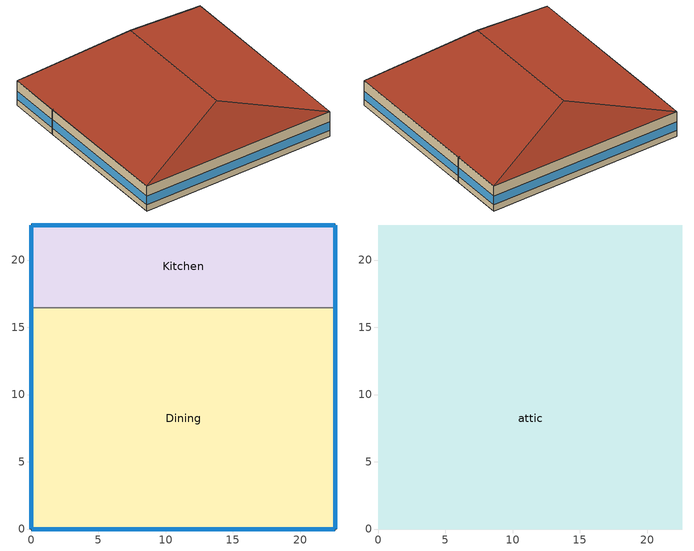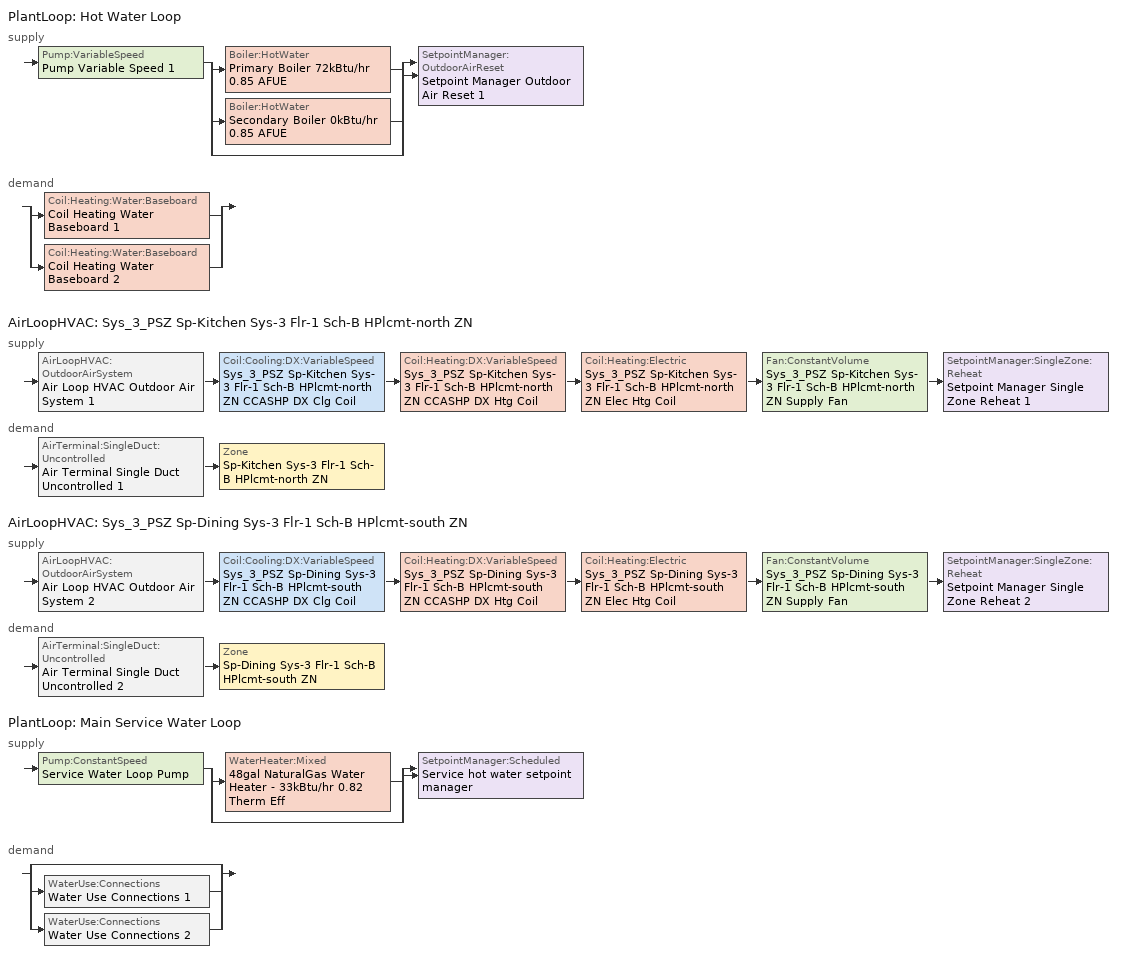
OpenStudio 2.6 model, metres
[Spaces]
Kitchen
 floor ground: 22.61,22.61 22.61,16.44 0,16.44 0,22.61 z0
 wall outside: 22.61,16.44 22.61,22.61 0,22.61 0,16.44 z0:3.05
 wall to Dining: 0,16.44 22.61,16.44 z0:3.05
 window: 22.61,16.47 22.61,22.58 / 0,22.58 0,16.47 z0.76:1.79; 22.58,22.61 0.03,22.61 z0.76:1.78
Dining
 floor ground: 22.61,16.44 22.61,0 0,0 0,16.44 z0
 wall outside: 0,16.44 0,0 22.61,0 22.61,16.44 z0:3.05
 window: 22.61,0.03 22.61,16.42 / 0.03,0 22.58,0 / 0,16.42 0,0.03 z0.76:1.78
attic
 floor to Dining: 22.61,16.44 22.61,0 0,0 0,16.44 z3.05
 floor to Kitchen: 22.61,22.61 22.61,16.44 0,16.44 0,22.61 z3.05
 roof outside: 11.3,18.84,6.82 22.61,22.61,3.05 0,22.61,3.05; 11.3,3.77,6.82 0,0,3.05 22.61,0,3.05; 11.3,18.84,6.82 0,22.61,3.05 0,0,3.05 11.3,3.77,6.82; 11.3,3.77,6.82 22.61,0,3.05 22.61,22.61,3.05 11.3,18.84,6.82
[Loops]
PlantLoop 'Hot Water Loop'
 supply: Pump:VariableSpeed 'Pump Variable Speed 1' > split
  | Boiler:HotWater 'Primary Boiler 72kBtu/hr 0.85 AFUE'
  | Boiler:HotWater 'Secondary Boiler 0kBtu/hr 0.85 AFUE'
  | bypass
  join > SetpointManager:OutdoorAirReset 'Setpoint Manager Outdoor Air Reset 1'
 demand: split
  | Coil:Heating:Water:Baseboard 'Coil Heating Water Baseboard 1'
  | Coil:Heating:Water:Baseboard 'Coil Heating Water Baseboard 2'
AirLoopHVAC 'Sys_3_PSZ Sp-Kitchen Sys-3 Flr-1 Sch-B HPlcmt-north ZN'
 supply: AirLoopHVAC:OutdoorAirSystem 'Air Loop HVAC Outdoor Air System 1' > Coil:Cooling:DX:VariableSpeed 'Sys_3_PSZ Sp-Kitchen Sys-3 Flr-1 Sch-B HPlcmt-north ZN CCASHP DX Clg Coil' > Coil:Heating:DX:VariableSpeed 'Sys_3_PSZ Sp-Kitchen Sys-3 Flr-1 Sch-B HPlcmt-north ZN CCASHP DX Htg Coil' > Coil:Heating:Electric 'Sys_3_PSZ Sp-Kitchen Sys-3 Flr-1 Sch-B HPlcmt-north ZN Elec Htg Coil' > Fan:ConstantVolume 'Sys_3_PSZ Sp-Kitchen Sys-3 Flr-1 Sch-B HPlcmt-north ZN Supply Fan' > SetpointManager:SingleZone:Reheat 'Setpoint Manager Single Zone Reheat 1'
 demand: AirTerminal:SingleDuct:Uncontrolled 'Air Terminal Single Duct Uncontrolled 1' > Zone 'Sp-Kitchen Sys-3 Flr-1 Sch-B HPlcmt-north ZN'
AirLoopHVAC 'Sys_3_PSZ Sp-Dining Sys-3 Flr-1 Sch-B HPlcmt-south ZN'
 supply: AirLoopHVAC:OutdoorAirSystem 'Air Loop HVAC Outdoor Air System 2' > Coil:Cooling:DX:VariableSpeed 'Sys_3_PSZ Sp-Dining Sys-3 Flr-1 Sch-B HPlcmt-south ZN CCASHP DX Clg Coil' > Coil:Heating:DX:VariableSpeed 'Sys_3_PSZ Sp-Dining Sys-3 Flr-1 Sch-B HPlcmt-south ZN CCASHP DX Htg Coil' > Coil:Heating:Electric 'Sys_3_PSZ Sp-Dining Sys-3 Flr-1 Sch-B HPlcmt-south ZN Elec Htg Coil' > Fan:ConstantVolume 'Sys_3_PSZ Sp-Dining Sys-3 Flr-1 Sch-B HPlcmt-south ZN Supply Fan' > SetpointManager:SingleZone:Reheat 'Setpoint Manager Single Zone Reheat 2'
 demand: AirTerminal:SingleDuct:Uncontrolled 'Air Terminal Single Duct Uncontrolled 2' > Zone 'Sp-Dining Sys-3 Flr-1 Sch-B HPlcmt-south ZN'
PlantLoop 'Main Service Water Loop'
 supply: Pump:ConstantSpeed 'Service Water Loop Pump' > split
  | WaterHeater:Mixed '48gal NaturalGas Water Heater - 33kBtu/hr 0.82 Therm Eff'
  | bypass
  join > SetpointManager:Scheduled 'Service hot water setpoint manager'
 demand: split
  | bypass
  | WaterUse:Connections 'Water Use Connections 1'
  | WaterUse:Connections 'Water Use Connections 2'
[Site]
Calgary Intl AP: Latitude {deg}=51.114; Longitude {deg}=-114.02; Time Zone {hr}=-7; Elevation {m}=1084.1; Terrain=City
[Building]
FullServiceRestaurant-CAN_AB_Calgary.Intl.AP.718770_CWEC2016.epw created: 2019-05-17 15:21:46 +0000: North Axis {deg}=0; Default Construction Set=BTAP-Mass at hdd = 5000.0; Standards Number of Stories=1; Standards Number of Above Ground Stories=1; Standards Building Type=NECB2017_FullServiceRestaurant
[Site:WaterMainsTemperature]
Calculation Method=Correlation; Annual Average Outdoor Air Temperature {C}=5; Maximum Difference In Monthly Average Outdoor Air Temperatures {deltaC}=23.3
[Site:GroundTemperature:BuildingSurface]
19.527, 19.502, 19.536, 19.598, 20.002, 21.64, 22.225, 22.375, 21.449, 20.121, 19.802, 19.633
[SizingPeriod:DesignDay] Barometric Pressure {Pa}=88961; Sky Clearness=0; Rain Indicator=0; Snow Indicator=0; Day of Month=21; Daylight Saving Time Indicator=0; Humidity Indicating Type=Wetbulb; Dry-Bulb Temperature Range Modifier Type=DefaultMultipliers
Name | Maximum Dry-Bulb Temperature {C} | Daily Dry-Bulb Temperature Range {deltaC} | Humidity Indicating Conditions at Maximum Dry-Bulb | Wind Speed {m/s} | Wind Direction {deg} | Month | Day Type | Solar Model Indicator | ASHRAE Taub | ASHRAE Taud
Calgary Intl AP Ann Htg 99.6% Condns DB | -28.5 | 0 | -28.5 | 2.9 | 200 | 1 | WinterDesignDay | ASHRAEClearSky
Calgary Intl AP Ann Clg .4% Condns DB=>MWB | 28.5 | 12.1 | 16.1 | 4.5 | 160 | 7 | SummerDesignDay | ASHRAETau | 0.339 | 2.421
[ClimateZones]
Climate Zone Institution Name 2=CEC; Climate Zone Document Name 2=California Climate Zone Descriptions; Climate Zone Document Year 2=1995
[Material:NoMass] Roughness=Smooth; Thermal Absorptance=0.9; Solar Absorptance=0.7
Name | Thermal Resistance {m2-K/W} | Visible Absorptance
Typical Carpet Pad | 0.21648 | 0.8
Typical Insulation 1 | 5.91238 | 0.7
Typical Insulation 2 | 4.49096 | 0.7
Typical Insulation 3 | 7.24636 | 0.7
Typical Carpet Pad 2 | 1.25503 | 0.8
Typical Carpet Pad 3 | 3.45515 | 0.8
Typical Insulation 4 | 0.526298 | 0.7
Typical Insulation 5 | 0.526316 | 0.7
[Material]
Name | Roughness | Thickness {m} | Conductivity {W/m-K} | Density {kg/m3} | Specific Heat {J/kg-K} | Thermal Absorptance | Solar Absorptance | Visible Absorptance
100mm Normalweight concrete floor | MediumSmooth | 0.1016 | 2.31 | 2322 | 832
G01 13mm gypsum board | Smooth | 0.0127 | 0.16 | 800 | 1090 | 0.9 | 0.7 | 0.5
G05 25mm wood | MediumSmooth | 0.0254 | 0.15 | 608 | 1630 | 0.9 | 0.5 | 0.5
4 in. Normalweight Concrete Floor | MediumRough | 0.1016 | 2.31 | 2322 | 832 | 0.9 | 0.7 | 0.7
1IN Stucco | Smooth | 0.0253 | 0.6918 | 1858 | 837 | 0.9 | 0.7 | 0.92
8IN CONCRETE HW RefBldg | Rough | 0.2032 | 1.311 | 2240 | 836.8 | 0.9 | 0.7 | 0.7
1/2IN Gypsum | Smooth | 0.0127 | 0.16 | 784.9 | 830 | 0.9 | 0.4 | 0.4
Metal Roof Surface; F08 Metal surface | Smooth | 0.0008 | 45.28 | 7824 | 500 | 0.9 | 0.7 | 0.7
6 in. Normalweight Concrete Floor | MediumRough | 0.1524 | 2.31 | 2322 | 832 | 0.9 | 0.7 | 0.7
[Construction]
BTAP-Int-Floor: 100mm Normalweight concrete floor, Typical Carpet Pad
BTAP-Int-Wall: G01 13mm gypsum board, G01 13mm gypsum board
BTAP-Int-Ceiling: Typical Carpet Pad, 100mm Normalweight concrete floor
BTAP-Ext-DaylightDiffuser: SimpleGlazing
BTAP-Int-Door: G05 25mm wood
BTAP-Ext-Floor-Mass:U-0.162: Typical Insulation 1, 4 in. Normalweight Concrete Floor, Typical Carpet Pad
BTAP-Ext-Wall-Mass:U-0.21: 1IN Stucco, 8IN CONCRETE HW RefBldg, Typical Insulation 2, 1/2IN Gypsum
BTAP-Ext-Roof-Metal:U-0.138: Metal Roof Surface, Typical Insulation 3
BTAP-Grnd-Floor-Mass:U-0.757: 6 in. Normalweight Concrete Floor, Typical Carpet Pad 2
BTAP-Grnd-Roof-Mass:U-0.284: 6 in. Normalweight Concrete Floor, Typical Carpet Pad 3
BTAP-Ext-Door:U-1.9000000000000001: F08 Metal surface, Typical Insulation 4
BTAP-Ext-OverHeadDoor:U-1.9000000000000001: Typical Insulation 5
BTAP-Ext-DaylightDiffuser:U=0.190 SHGC=0.600: SimpleGlazing:U=0.190 SHGC=0.600
[DefaultConstructionSet]
BTAP-Mass at hdd = 5000.0: Default Exterior Surface Constructions=BTAP-Mass at hdd = 5000.0; Default Interior Surface Constructions=Default Surface Constructions 2; Default Ground Contact Surface Constructions=BTAP-Mass at hdd = 5000.0 1; Default Exterior SubSurface Constructions=BTAP-Mass at hdd = 5000.0; Default Interior SubSurface Constructions=Default Sub Surface Constructions 2; Interior Partition Construction=BTAP-Int-Door
[DefaultSurfaceConstructions]
Name | Floor Construction | Wall Construction | Roof Ceiling Construction
Default Surface Constructions 2 | BTAP-Int-Floor | BTAP-Int-Wall | BTAP-Int-Ceiling
BTAP-Mass at hdd = 5000.0 | BTAP-Ext-Floor-Mass:U-0.162 | BTAP-Ext-Wall-Mass:U-0.21 | BTAP-Ext-Roof-Metal:U-0.138
BTAP-Mass at hdd = 5000.0 1 | BTAP-Grnd-Floor-Mass:U-0.757 | BTAP-Grnd-Roof-Mass:U-0.284 | BTAP-Grnd-Roof-Mass:U-0.284
[DefaultSubSurfaceConstructions]
Name | Fixed Window Construction | Operable Window Construction | Door Construction | Glass Door Construction | Overhead Door Construction | Skylight Construction | Tubular Daylight Dome Construction | Tubular Daylight Diffuser Construction
Default Sub Surface Constructions 2 | BTAP-Ext-DaylightDiffuser | BTAP-Ext-DaylightDiffuser | BTAP-Int-Door
BTAP-Mass at hdd = 5000.0 | BTAP-Ext-DaylightDiffuser:U=0.190 SHGC=0.600 | BTAP-Ext-DaylightDiffuser:U=0.190 SHGC=0.600 | BTAP-Ext-Door:U-1.9000000000000001 | BTAP-Ext-DaylightDiffuser:U=0.190 SHGC=0.600 | BTAP-Ext-OverHeadDoor:U-1.9000000000000001 | BTAP-Ext-DaylightDiffuser:U=0.190 SHGC=0.600 | BTAP-Ext-DaylightDiffuser:U=0.190 SHGC=0.600 | BTAP-Ext-DaylightDiffuser:U=0.190 SHGC=0.600
[WindowMaterial:SimpleGlazingSystem] Solar Heat Gain Coefficient=0.6; Visible Transmittance=0.21
Name | U-Factor {W/m2-K}
SimpleGlazing | 2.2
SimpleGlazing:U=0.190 SHGC=0.600 | 1.9
[Space]
Name | Space Type | Building Story | Thermal Zone | Part of Total Floor Area
Kitchen | Space Function Food preparation area | Building Story 1 | Sp-Kitchen Sys-3 Flr-1 Sch-B HPlcmt-north ZN | Yes
Dining | Space Function Dining area - family dining | Building Story 1 | Sp-Dining Sys-3 Flr-1 Sch-B HPlcmt-south ZN | Yes
attic | Space Function - undefined - | Building Story 2 | Sp-attic Sys-0 Flr-2 Sch-- undefined - HPlcmt-core ZN | No
[BuildingStory]
Name | Nominal Z Coordinate {m}
Building Story 1 | 0
Building Story 2 | 3.0488
[SpaceType] Standards Building Type=Space Function
Name | Default Schedule Set | Design Specification Outdoor Air Object | Standards Space Type
Space Function - undefined - | Space Function - undefined - Schedule Set | Space Function - undefined - Ventilation | - undefined -
Space Function Dining area - family dining | Space Function Dining area - family dining Schedule Set | Space Function Dining area - family dining Ventilation | Dining area - family dining
Space Function Food preparation area | Space Function Food preparation area Schedule Set | Space Function Food preparation area Ventilation | Food preparation area
[DesignSpecification:OutdoorAir] Outdoor Air Flow per Person {m3/s-person}=0; Outdoor Air Flow Air Changes per Hour {1/hr}=0
Name | Outdoor Air Flow per Floor Area {m3/s-m2} | Outdoor Air Method | Outdoor Air Flow Rate {m3/s}
Space Function - undefined - Ventilation | 0
Space Function Dining area - family dining Ventilation | 0.0035814 | Sum | 0
Space Function Food preparation area Ventilation | 0.0013716 | Sum | 0
[DefaultScheduleSet] Infiltration Schedule=Always On
Name | Number of People Schedule | People Activity Level Schedule | Lighting Schedule | Electric Equipment Schedule
Space Function - undefined - Schedule Set
Space Function Dining area - family dining Schedule Set | NECB-B-Occupancy | NECB-Activity | NECB-B-Lighting | NECB-B-Electric-Equipment
Space Function Food preparation area Schedule Set | NECB-B-Occupancy | NECB-Activity | NECB-B-Occupancy-NECB-B-Lighting-0.0-0.0-0.67-Light Ruleset | NECB-B-Electric-Equipment
[ThermostatSetpoint:DualSetpoint]
Name | Heating Setpoint Temperature Schedule | Cooling Setpoint Temperature Schedule
Space Function - undefined - Thermostat 2
Space Function Food preparation area Thermostat 2; Space Function Dining area - family dining Thermostat 2 | NECB-B-Thermostat Setpoint-Heating | NECB-B-Thermostat Setpoint-Cooling
[People:Definition] Number of People Calculation Method=People/Area; Fraction Radiant=0.3
Name | People per Space Floor Area {person/m2}
Space Function Dining area - family dining People Definition | 0.100036
Space Function Food preparation area People Definition | 0.0500182
[People] Work Efficiency Schedule=Work Efficiency Schedule; Clothing Insulation Schedule=Clothing Schedule; Air Velocity Schedule=Air Velocity Schedule; Multiplier=1
Name | People Definition | Space or SpaceType
Space Function Dining area - family dining People | Space Function Dining area - family dining People Definition | Space Function Dining area - family dining
Space Function Food preparation area People | Space Function Food preparation area People Definition | Space Function Food preparation area
[Lights:Definition] Design Level Calculation Method=Watts/Area; Fraction Radiant=0.5; Fraction Visible=0.2
Name | Watts per Space Floor Area {W/m2}
Space Function Dining area - family dining Lights Definition | 7.59993
Space Function Food preparation area Lights Definition | 11.3999
[Lights] Fraction Replaceable=1
Name | Lights Definition | Space or SpaceType
Space Function Dining area - family dining Lights | Space Function Dining area - family dining Lights Definition | Space Function Dining area - family dining
Space Function Food preparation area Lights | Space Function Food preparation area Lights Definition | Space Function Food preparation area
[ElectricEquipment:Definition] Design Level Calculation Method=Watts/Area; Fraction Radiant=0.5
Name | Watts per Space Floor Area {W/m2}
Space Function Dining area - family dining Elec Equip Definition | 1.00036
Space Function Food preparation area Elec Equip Definition | 10.0036
[ElectricEquipment]
Name | Electric Equipment Definition | Space or SpaceType
Space Function Dining area - family dining Elec Equip | Space Function Dining area - family dining Elec Equip Definition | Space Function Dining area - family dining
Space Function Food preparation area Elec Equip | Space Function Food preparation area Elec Equip Definition | Space Function Food preparation area
[SpaceInfiltration:DesignFlowRate] Schedule=Always On Discrete; Design Flow Rate Calculation Method=Flow/ExteriorArea; Flow per Exterior Surface Area {m3/s-m2}=0.00025; Constant Term Coefficient=0; Temperature Term Coefficient=0; Velocity Term Coefficient=0.224; Velocity Squared Term Coefficient=0
Name | Space or SpaceType
attic Infiltration | attic
Dining Infiltration | Dining
Kitchen Infiltration | Kitchen
[ThermalZone] Use Ideal Air Loads=No
Name | Thermostat
Sp-attic Sys-0 Flr-2 Sch-- undefined - HPlcmt-core ZN | Space Function - undefined - Thermostat 2
Sp-Kitchen Sys-3 Flr-1 Sch-B HPlcmt-north ZN | Space Function Food preparation area Thermostat 2
Sp-Dining Sys-3 Flr-1 Sch-B HPlcmt-south ZN | Space Function Dining area - family dining Thermostat 2
[Sizing:Zone] Zone Cooling Design Supply Air Temperature Input Method=SupplyAirTemperature; Zone Cooling Design Supply Air Temperature Difference {deltaC}=11.11; Zone Heating Design Supply Air Temperature Input Method=SupplyAirTemperature; Zone Heating Design Supply Air Temperature Difference {deltaC}=11.11; Zone Cooling Design Supply Air Humidity Ratio {kg-H2O/kg-air}=0.0085; Zone Heating Design Supply Air Humidity Ratio {kg-H2O/kg-air}=0.008; Cooling Design Air Flow Method=DesignDay; Heating Design Air Flow Method=DesignDay; Account for Dedicated Outdoor Air System=No; Dedicated Outdoor Air System Control Strategy=NeutralSupplyAir; Dedicated Outdoor Air Low Setpoint Temperature for Design {C}=autosize; Dedicated Outdoor Air High Setpoint Temperature for Design {C}=autosize
Name | Zone Cooling Design Supply Air Temperature {C} | Zone Heating Design Supply Air Temperature {C} | Zone Heating Sizing Factor | Zone Cooling Sizing Factor
Sp-attic Sys-0 Flr-2 Sch-- undefined - HPlcmt-core ZN | 14 | 40
Sp-Kitchen Sys-3 Flr-1 Sch-B HPlcmt-north ZN; Sp-Dining Sys-3 Flr-1 Sch-B HPlcmt-south ZN | 13 | 43 | 1.3 | 1.1
[Zone equipment]
Sp-Kitchen Sys-3 Flr-1 Sch-B HPlcmt-north ZN: Air Terminal Single Duct Uncontrolled 1, Sp-Kitchen Sys-3 Flr-1 Sch-B HPlcmt-north ZN Elec Baseboard
Sp-Dining Sys-3 Flr-1 Sch-B HPlcmt-south ZN: Air Terminal Single Duct Uncontrolled 2, Sp-Dining Sys-3 Flr-1 Sch-B HPlcmt-south ZN Elec Baseboard
[PlantLoop] Glycol Concentration=0; Plant Loop Volume {m3}=Autocalculate; Load Distribution Scheme=Optimal
Name | Fluid Type | Maximum Loop Temperature {C} | Minimum Loop Temperature {C}
Hot Water Loop | Water
Main Service Water Loop |  | 60 | 10
[Sizing:Plant] Loop Type=Heating; Sizing Option=NonCoincident; Zone Timesteps in Averaging Window=1; Coincident Sizing Factor Mode=None
Name | Design Loop Exit Temperature {C} | Loop Design Temperature Difference {deltaC}
Hot Water Loop | 82 | 16
Main Service Water Loop | 60 | 5
[Pump:VariableSpeed]
Pump Variable Speed 1: Motor Efficiency=0.855; Pump Control Type=Intermittent; Skin Loss Radiative Fraction=0.5; Design Power Sizing Method=PowerPerFlowPerPressure; Design Electric Power per Unit Flow Rate {W/(m3/s)}=348701.1; Design Shaft Power per Unit Flow Rate per Unit Head {W-s/m3-Pa}=1.43472; Design Minimum Flow Rate Fraction=0
[Boiler:HotWater] Fuel Type=NaturalGas; Nominal Thermal Efficiency=0.85; Normalized Boiler Efficiency Curve=BOILER-EFFFPLR-NECB2011; Water Outlet Upper Temperature Limit {C}=99; Boiler Flow Mode=ConstantFlow; Parasitic Electric Load {W}=0; Sizing Factor=1
Name | Nominal Capacity {W}
Primary Boiler 72kBtu/hr 0.85 AFUE | 21233.5
Secondary Boiler 0kBtu/hr 0.85 AFUE | 0.001
[SetpointManager:OutdoorAirReset]
Setpoint Manager Outdoor Air Reset 1: Control Variable=Temperature; Setpoint at Outdoor Low Temperature {C}=82; Outdoor Low Temperature {C}=-16; Setpoint at Outdoor High Temperature {C}=60; Outdoor High Temperature {C}=0
[AirLoopHVAC] Design Supply Air Flow Rate {m3/s}=AutoSize
Name | Availability Schedule
Sys_3_PSZ Sp-Kitchen Sys-3 Flr-1 Sch-B HPlcmt-north ZN | Sys_3_PSZ Sp-Kitchen Sys-3 Flr-1 Sch-B HPlcmt-north ZN Occ Sch
Sys_3_PSZ Sp-Dining Sys-3 Flr-1 Sch-B HPlcmt-south ZN | Sys_3_PSZ Sp-Dining Sys-3 Flr-1 Sch-B HPlcmt-south ZN Occ Sch
[Sizing:System] Type of Load to Size On=Sensible; Design Outdoor Air Flow Rate {m3/s}=Autosize; Minimum System Air Flow Ratio=1; Preheat Design Temperature {C}=7; Preheat Design Humidity Ratio {kg-H2O/kg-Air}=0.008; Precool Design Temperature {C}=13; Precool Design Humidity Ratio {kg-H2O/kg-Air}=0.008; Central Cooling Design Supply Air Temperature {C}=13; Central Heating Design Supply Air Temperature {C}=43; Sizing Option=NonCoincident; 100% Outdoor Air in Cooling=No; 100% Outdoor Air in Heating=No; Central Cooling Design Supply Air Humidity Ratio {kg-H2O/kg-Air}=0.0085; Central Heating Design Supply Air Humidity Ratio {kg-H2O/kg-Air}=0.008; Cooling Design Air Flow Method=DesignDay; Cooling Design Air Flow Rate {m3/s}=0; Heating Design Air Flow Method=DesignDay; Heating Design Air Flow Rate {m3/s}=0; System Outdoor Air Method=ZoneSum; Zone Maximum Outdoor Air Fraction=1; Cooling Supply Air Flow Rate Per Floor Area {m3/s-m2}=0.00996765; Cooling Fraction of Autosized Cooling Supply Air Flow Rate=1; Cooling Supply Air Flow Rate Per Unit Cooling Capacity {m3/s-W}=3.94755e-05; Heating Supply Air Flow Rate Per Floor Area {m3/s-m2}=0.00996765; Heating Fraction of Autosized Heating Supply Air Flow Rate=1; Heating Fraction of Autosized Cooling Supply Air Flow Rate=1; Heating Supply Air Flow Rate Per Unit Heating Capacity {m3/s-W}=3.15882e-05; Cooling Design Capacity Method=CoolingDesignCapacity; Cooling Design Capacity {W}=autosize; Cooling Design Capacity Per Floor Area {W/m2}=234.7; Fraction of Autosized Cooling Design Capacity=1; Heating Design Capacity Method=HeatingDesignCapacity; Heating Design Capacity {W}=autosize; Heating Design Capacity Per Floor Area {W/m2}=157; Fraction of Autosized Heating Design Capacity=1; Central Cooling Capacity Control Method=OnOff
Sys_3_PSZ Sp-Kitchen Sys-3 Flr-1 Sch-B HPlcmt-north ZN; Sys_3_PSZ Sp-Dining Sys-3 Flr-1 Sch-B HPlcmt-south ZN
[Controller:OutdoorAir] Minimum Outdoor Air Flow Rate {m3/s}=autosize; Maximum Outdoor Air Flow Rate {m3/s}=Autosize; Economizer Control Action Type=ModulateFlow; Lockout Type=NoLockout; Minimum Limit Type=FixedMinimum; High Humidity Control=No; Heat Recovery Bypass Control Type=BypassWhenOAFlowGreaterThanMinimum
Name | Economizer Control Type | Economizer Maximum Limit Dry-Bulb Temperature {C} | Economizer Maximum Limit Enthalpy {J/kg} | Economizer Minimum Limit Dry-Bulb Temperature {C} | Minimum Outdoor Air Schedule | Controller Mechanical Ventilation
Controller Outdoor Air 1 | NoEconomizer | 28 | 64000 | -100 | Sys_3_PSZ Sp-Kitchen Sys-3 Flr-1 Sch-B HPlcmt-north ZN Occ Sch | Controller Mechanical Ventilation 1
Controller Outdoor Air 2 | DifferentialEnthalpy |  |  |  | Sys_3_PSZ Sp-Dining Sys-3 Flr-1 Sch-B HPlcmt-south ZN Occ Sch | Controller Mechanical Ventilation 2
[Controller:MechanicalVentilation] Availability Schedule=Always On Discrete; System Outdoor Air Method=ZoneSum
Controller Mechanical Ventilation 1; Controller Mechanical Ventilation 2
[AirLoopHVAC:OutdoorAirSystem]
Name | Controller
Air Loop HVAC Outdoor Air System 1 | Controller Outdoor Air 1
Air Loop HVAC Outdoor Air System 2 | Controller Outdoor Air 2
[SetpointManager:SingleZone:Reheat] Minimum Supply Air Temperature {C}=13; Maximum Supply Air Temperature {C}=43
Name | Control Zone
Setpoint Manager Single Zone Reheat 1 | Sp-Kitchen Sys-3 Flr-1 Sch-B HPlcmt-north ZN
Setpoint Manager Single Zone Reheat 2 | Sp-Dining Sys-3 Flr-1 Sch-B HPlcmt-south ZN
[AirTerminal:SingleDuct:Uncontrolled] Availability Schedule=Always On Discrete; Maximum Air Flow Rate {m3/s}=AutoSize
Air Terminal Single Duct Uncontrolled 1; Air Terminal Single Duct Uncontrolled 2
[Coil:Heating:Water:Baseboard] Heating Design Capacity Method=HeatingDesignCapacity; Heating Design Capacity {W}=autosize; Heating Design Capacity Per Floor Area {W/m2}=0; Fraction of Autosized Heating Design Capacity=0.8
Coil Heating Water Baseboard 1; Coil Heating Water Baseboard 2
[ZoneHVAC:Baseboard:Convective:Water] Availability Schedule=Always On Discrete
Name | Heating Coil
Zone HVAC Baseboard Convective Water 1 | Coil Heating Water Baseboard 1
Zone HVAC Baseboard Convective Water 2 | Coil Heating Water Baseboard 2
[SetpointManager:Scheduled]
Service hot water setpoint manager: Control Variable=Temperature; Schedule=Service Water Loop Temp - 140F
[Pump:ConstantSpeed]
Service Water Loop Pump: Rated Flow Rate {m3/s}=autosize; Rated Pump Head {Pa}=226.454; Rated Power Consumption {W}=autosize; Motor Efficiency=0.7; Fraction of Motor Inefficiencies to Fluid Stream=0; Pump Control Type=Intermittent; Design Power Sizing Method=PowerPerFlowPerPressure; Design Electric Power per Unit Flow Rate {W/(m3/s)}=348701.1; Design Shaft Power per Unit Flow Rate per Unit Head {W-s/m3-Pa}=1.28205
[WaterHeater:Mixed]
48gal NaturalGas Water Heater - 33kBtu/hr 0.82 Therm Eff: Tank Volume {m3}=0.18232; Setpoint Temperature Schedule=Service Water Loop Temp - 140F; Deadband Temperature Difference {deltaC}=2; Maximum Temperature Limit {C}=82.2222; Heater Control Type=Cycle; Heater Maximum Capacity {W}=9526.21; Heater Fuel Type=NaturalGas; Heater Thermal Efficiency=0.82; Part Load Factor Curve=SWH-EFFFPLR-NECB2011; Off Cycle Parasitic Fuel Consumption Rate {W}=20; Off Cycle Parasitic Fuel Type=NaturalGas; Off Cycle Parasitic Heat Fraction to Tank=0.8; On Cycle Parasitic Fuel Type=NaturalGas; On Cycle Parasitic Heat Fraction to Tank=0; Ambient Temperature Indicator=Schedule; Ambient Temperature Schedule=Water Heater Ambient Temp Schedule - 70F; Off Cycle Loss Coefficient to Ambient Temperature {W/K}=2.93454; On Cycle Loss Coefficient to Ambient Temperature {W/K}=2.93454; Use Side Effectiveness=1; Source Side Effectiveness=1; Use Side Design Flow Rate {m3/s}=autosize; Source Side Design Flow Rate {m3/s}=autosize; Indirect Water Heating Recovery Time {hr}=1.5; Source Side Flow Control Mode=IndirectHeatPrimarySetpoint
[WaterUse:Connections]
Name | Water Use Equipment Name 1
Water Use Connections 1 | Dining Service Water Use 0.38gal/min
Water Use Connections 2 | Kitchen Service Water Use 0.07gal/min
[WaterUse:Equipment:Definition]
Name | Peak Flow Rate {m3/s} | Target Temperature Schedule | Sensible Fraction Schedule | Latent Fraction Schedule
Dining Service Water Use Def 0.38gal/min | 2.36933e-05 | Schedule Ruleset 5 | Schedule Ruleset 3 | Schedule Ruleset 4
Kitchen Service Water Use Def 0.07gal/min | 4.44248e-06 | Schedule Ruleset 8 | Schedule Ruleset 6 | Schedule Ruleset 7
[WaterUse:Equipment] Flow Rate Fraction Schedule=NECB-B-Service Water Heating
Name | Water Use Equipment Definition | Space
Dining Service Water Use 0.38gal/min | Dining Service Water Use Def 0.38gal/min | Dining
Kitchen Service Water Use 0.07gal/min | Kitchen Service Water Use Def 0.07gal/min | Kitchen
[HeatExchanger:AirToAir:SensibleAndLatent] Availability Schedule=Always On Discrete; Nominal Supply Air Flow Rate {m3/s}=autosize; Sensible Effectiveness at 100% Heating Air Flow=0.5; Latent Effectiveness at 100% Heating Air Flow=0.5; Sensible Effectiveness at 75% Heating Air Flow=0.5; Latent Effectiveness at 75% Heating Air Flow=0.5; Sensible Effectiveness at 100% Cooling Air Flow=0.5; Latent Effectiveness at 100% Cooling Air Flow=0.5; Sensible Effectiveness at 75% Cooling Air Flow=0.5; Latent Effectiveness at 75% Cooling Air Flow=0.5; Supply Air Outlet Temperature Control=Yes; Heat Exchanger Type=Rotary; Frost Control Type=ExhaustOnly; Threshold Temperature {C}=-23.3; Initial Defrost Time Fraction=0.167; Rate of Defrost Time Fraction Increase {1/K}=1.44; Economizer Lockout=Yes
Name | Nominal Electric Power {W}
Sys_3_PSZ Sp-Dining Sys-3 Flr-1 Sch-B HPlcmt-south ZN ERV | 1005.26
Sys_3_PSZ Sp-Kitchen Sys-3 Flr-1 Sch-B HPlcmt-north ZN ERV | 187.192
[AvailabilityManager:NightCycle] Control Type=CycleOnAny; Thermostat Tolerance {deltaC}=1; Cycling Run Time {s}=3600
Availability Manager Night Cycle 1; Availability Manager Night Cycle 2
[Fan:ConstantVolume] Availability Schedule=Always On Discrete; Fan Efficiency=0.39975; Pressure Rise {Pa}=640; Maximum Flow Rate {m3/s}=AutoSize; Motor Efficiency=0.615
Sys_3_PSZ Sp-Dining Sys-3 Flr-1 Sch-B HPlcmt-south ZN Supply Fan; Sys_3_PSZ Sp-Kitchen Sys-3 Flr-1 Sch-B HPlcmt-north ZN Supply Fan
[Coil:Cooling:DX:VariableSpeed] Nominal Speed Level=1; Rated Air Flow Rate At Selected Nominal Speed Level {m3/s}=autosize; Nominal Time for Condensate to Begin Leaving the Coil {s}=0; Initial Moisture Evaporation Rate Divided by Steady-State AC Latent Capacity=0; Condenser Type=AirCooled; Evaporative Condenser Pump Rated Power Consumption {W}=0; Crankcase Heater Capacity {W}=1e-06; Maximum Outdoor Dry-Bulb Temperature for Crankcase Heater Operation {C}=10; Basin Heater Capacity {W/K}=1e-06; Basin Heater Setpoint Temperature {C}=2
Name | Gross Rated Total Cooling Capacity At Selected Nominal Speed Level {W} | Energy Part Load Fraction Curve
Sys_3_PSZ Sp-Dining Sys-3 Flr-1 Sch-B HPlcmt-south ZN CCASHP DX Clg Coil | 50571.5 | Mitsubishi Hyper Heating VRF CPLFFPLR curve
Sys_3_PSZ Sp-Kitchen Sys-3 Flr-1 Sch-B HPlcmt-north ZN CCASHP DX Clg Coil | 10854.5 | Mitsubishi Hyper Heating VRF CPLFFPLR curve 1
[Coil:Cooling:DX:VariableSpeed:SpeedData] Reference Unit Gross Rated Total Cooling Capacity {W}=8914.19; Reference Unit Gross Rated Sensible Heat Ratio=0.79; Reference Unit Rated Air Flow Rate {m3/s}=0.944
Name | Reference Unit Gross Rated Cooling COP | Total Cooling Capacity Function of Temperature Curve | Total Cooling Capacity Function of Air Flow Fraction Curve | Energy Input Ratio Function of Temperature Curve | Energy Input Ratio Function of Air Flow Fraction Curve
Coil Cooling DX Variable Speed Speed Data 1 | 3.13 | Mitsubishi Hyper Heating VRF CCAPFT curve | Mitsubishi Hyper Heating VRF CCAPFFF curve | Mitsubishi Hyper Heating VRF CEIRFT curve | Mitsubishi Hyper Heating VRF CEIRFFF curve
Coil Cooling DX Variable Speed Speed Data 2 | 3.93 | Mitsubishi Hyper Heating VRF CCAPFT curve 1 | Mitsubishi Hyper Heating VRF CCAPFFF curve 1 | Mitsubishi Hyper Heating VRF CEIRFT curve 1 | Mitsubishi Hyper Heating VRF CEIRFFF curve 1
[Coil:Heating:Electric] Availability Schedule=Always On Discrete
Sys_3_PSZ Sp-Dining Sys-3 Flr-1 Sch-B HPlcmt-south ZN Elec Htg Coil; Sys_3_PSZ Sp-Kitchen Sys-3 Flr-1 Sch-B HPlcmt-north ZN Elec Htg Coil
[Coil:Heating:DX:VariableSpeed] Nominal Speed Level=1; Rated Air Flow Rate At Selected Nominal Speed Level {m3/s}=autosize; Minimum Outdoor Dry-Bulb Temperature for Compressor Operation {C}=-20; Maximum Outdoor Dry-Bulb Temperature for Defrost Operation {C}=5; Crankcase Heater Capacity {W}=1e-06; Maximum Outdoor Dry-Bulb Temperature for Crankcase Heater Operation {C}=10; Defrost Strategy=resistive; Defrost Control=timed; Defrost Time Period Fraction=0; Resistive Defrost Heater Capacity {W}=1e-06
Name | Rated Heating Capacity At Selected Nominal Speed Level {W} | Energy Part Load Fraction Curve
Sys_3_PSZ Sp-Dining Sys-3 Flr-1 Sch-B HPlcmt-south ZN CCASHP DX Htg Coil | 50571.5 | Mitsubishi Hyper Heating VRF HPLFFPLR curve
Sys_3_PSZ Sp-Kitchen Sys-3 Flr-1 Sch-B HPlcmt-north ZN CCASHP DX Htg Coil | 10854.5 | Mitsubishi Hyper Heating VRF HPLFFPLR curve 1
[Coil:Heating:DX:VariableSpeed:SpeedData] Reference Unit Gross Rated Heating Capacity {W}=9124.85; Reference Unit Rated Air Flow Rate {m3/s}=0.653
Name | Reference Unit Gross Rated Heating COP | Heating Capacity Function of Temperature Curve | Total  Heating Capacity Function of Air Flow Fraction Curve | Energy Input Ratio Function of Temperature Curve | Energy Input Ratio Function of Air Flow Fraction Curve
Coil Heating DX Variable Speed Speed Data 1 | 3.37 | Mitsubishi Hyper Heating VRF HCAPFT curve | Mitsubishi Hyper Heating VRF HCAPFFF curve | Mitsubishi Hyper Heating VRF HEIRFT curve | Mitsubishi Hyper Heating VRF HEIRFFF curve
Coil Heating DX Variable Speed Speed Data 2 | 3.95 | Mitsubishi Hyper Heating VRF HCAPFT curve 1 | Mitsubishi Hyper Heating VRF HCAPFFF curve 1 | Mitsubishi Hyper Heating VRF HEIRFT curve 1 | Mitsubishi Hyper Heating VRF HEIRFFF curve 1
[SetpointManager:OutdoorAirPretreat] Minimum Setpoint Temperature {C}=-99; Maximum Setpoint Temperature {C}=99; Minimum Setpoint Humidity Ratio {kgWater/kgDryAir}=1e-05; Maximum Setpoint Humidity Ratio {kgWater/kgDryAir}=1
Setpoint Manager Outdoor Air Pretreat 3; Setpoint Manager Outdoor Air Pretreat 1
[ZoneHVAC:Baseboard:Convective:Electric] Availability Schedule=Always On Discrete; Efficiency=1
Name | Nominal Capacity {W}
Sp-Dining Sys-3 Flr-1 Sch-B HPlcmt-south ZN Elec Baseboard | 14438.2
Sp-Kitchen Sys-3 Flr-1 Sch-B HPlcmt-north ZN Elec Baseboard | 6713.38
[Schedule:Ruleset]
Always On: Default Day Schedule=Always On Default
Clothing Schedule: Default Day Schedule=Clothing Schedule Default Winter Clothes
Air Velocity Schedule: Default Day Schedule=Air Velocity Schedule Default
Work Efficiency Schedule: Default Day Schedule=Work Efficiency Schedule Default
NECB-B-Occupancy: Default Day Schedule=NECB-B-Occupancy Default
NECB-Activity: Default Day Schedule=NECB-Activity Default; Summer Design Day Schedule=NECB-Activity Summer Design Day; Winter Design Day Schedule=NECB-Activity Winter Design Day
NECB-B-Lighting: Default Day Schedule=NECB-B-Lighting Default
NECB-B-Electric-Equipment: Default Day Schedule=NECB-B-Electric-Equipment Default
NECB-B-Thermostat Setpoint-Heating: Default Day Schedule=NECB-B-Thermostat Setpoint-Heating Default
NECB-B-Thermostat Setpoint-Cooling: Default Day Schedule=NECB-B-Thermostat Setpoint-Cooling Default
NECB-B-Occupancy-NECB-B-Lighting-0.0-0.0-0.67-Light Ruleset: Default Day Schedule=NECB-B-Occupancy-NECB-B-Lighting-0.0-0.0-0.67-Light Default
Service Water Loop Temp - 140F: Default Day Schedule=Service Water Loop Temp - 140F Default
Water Heater Ambient Temp Schedule - 70F: Default Day Schedule=Water Heater Ambient Temp Schedule - 70F Default
Schedule Ruleset 3: Default Day Schedule=Schedule Day 5
Schedule Ruleset 4: Default Day Schedule=Schedule Day 6
Schedule Ruleset 5: Default Day Schedule=Schedule Day 7
NECB-B-Service Water Heating: Default Day Schedule=NECB-B-Service Water Heating Default
Schedule Ruleset 6: Default Day Schedule=Schedule Day 8
Schedule Ruleset 7: Default Day Schedule=Schedule Day 9
Schedule Ruleset 8: Default Day Schedule=Schedule Day 10
Sys_3_PSZ Sp-Dining Sys-3 Flr-1 Sch-B HPlcmt-south ZN Occ Sch: Default Day Schedule=Sys_3_PSZ Sp-Dining Sys-3 Flr-1 Sch-B HPlcmt-south ZN Occ Sch Default; Summer Design Day Schedule=Sys_3_PSZ Sp-Dining Sys-3 Flr-1 Sch-B HPlcmt-south ZN Occ Sch Summer Design Day; Winter Design Day Schedule=Sys_3_PSZ Sp-Dining Sys-3 Flr-1 Sch-B HPlcmt-south ZN Occ Sch Winter Design Day
Sys_3_PSZ Sp-Kitchen Sys-3 Flr-1 Sch-B HPlcmt-north ZN Occ Sch: Default Day Schedule=Sys_3_PSZ Sp-Kitchen Sys-3 Flr-1 Sch-B HPlcmt-north ZN Occ Sch Default; Summer Design Day Schedule=Sys_3_PSZ Sp-Kitchen Sys-3 Flr-1 Sch-B HPlcmt-north ZN Occ Sch Summer Design Day; Winter Design Day Schedule=Sys_3_PSZ Sp-Kitchen Sys-3 Flr-1 Sch-B HPlcmt-north ZN Occ Sch Winter Design Day
[Schedule:Day]
Always On Default; Clothing Schedule Default Winter Clothes; Sys_3_PSZ Sp-Dining Sys-3 Flr-1 Sch-B HPlcmt-south ZN Occ Sch Default; Sys_3_PSZ Sp-Dining Sys-3 Flr-1 Sch-B HPlcmt-south ZN Occ Sch Winter Design Day; Sys_3_PSZ Sp-Dining Sys-3 Flr-1 Sch-B HPlcmt-south ZN Occ Sch Summer Design Day; Sys_3_PSZ Sp-Kitchen Sys-3 Flr-1 Sch-B HPlcmt-north ZN Occ Sch Default; Sys_3_PSZ Sp-Kitchen Sys-3 Flr-1 Sch-B HPlcmt-north ZN Occ Sch Winter Design Day; Sys_3_PSZ Sp-Kitchen Sys-3 Flr-1 Sch-B HPlcmt-north ZN Occ Sch Summer Design Day: 24, 0, 1
Clothing Schedule Summer Clothes: 24, 0, 0.5
Air Velocity Schedule Default; Schedule Day 5; Schedule Day 8: 24, 0, 0.2
Work Efficiency Schedule Default: 24, 0, 0
NECB-B-Occupancy Default; NECB-B-Occupancy Default|Wkdy Day: 1, 0, 0.3, 2, 0, 0.1, 9, 0, 0, 10, 0, 0.1, 11, 0, 0.2, 12, 0, 0.5, 13, 0, 0.9, 14, 0, 0.8, 15, 0, 0.5, 17, 0, 0.2, 18, 0, 0.3, 19, 0, 0.6, 22, 0, 0.9, 23, 0, 0.6, 24, 0, 0.4
NECB-B-Occupancy Sat Day: 1, 0, 0.5, 2, 0, 0.3, 9, 0, 0, 10, 0, 0.1, 11, 0, 0.2, 12, 0, 0.5, 13, 0, 0.9, 14, 0, 0.8, 15, 0, 0.5, 17, 0, 0.2, 18, 0, 0.3, 19, 0, 0.6, 22, 0, 0.9, 24, 0, 0.6
NECB-B-Occupancy Sun|Hol Day: 1, 0, 0.1, 2, 0, 0.3, 10, 0, 0, 11, 0, 0.1, 12, 0, 0.4, 14, 0, 0.5, 15, 0, 0.4, 18, 0, 0.2, 19, 0, 0.5, 21, 0, 0.7, 22, 0, 0.5, 23, 0, 0.3, 24, 0, 0.1
NECB-Activity Default; NECB-Activity Winter Design Day; NECB-Activity Summer Design Day: 24, 0, 130
NECB-B-Lighting Default; NECB-B-Lighting Default|Wkdy Day; NECB-B-Lighting Sat Day; NECB-B-Electric-Equipment Default; NECB-B-Electric-Equipment Default|Wkdy Day; NECB-B-Electric-Equipment Sat Day; NECB-B-Occupancy-NECB-B-Lighting-0.0-0.0-0.67-Light Default; NECB-B-Occupancy-NECB-B-Lighting-0.0-0.0-0.67-Default|Wkdy-Light Day; NECB-B-Occupancy-NECB-B-Lighting-0.0-0.0-0.67-Sat-Light Day: 1, 0, 0.9, 2, 0, 0.5, 9, 0, 0.1, 10, 0, 0.5, 11, 0, 0.7, 24, 0, 0.9
NECB-B-Lighting Sun|Hol Day; NECB-B-Electric-Equipment Sun|Hol Day; NECB-B-Occupancy-NECB-B-Lighting-0.0-0.0-0.67-Sun|Hol-Light Day: 2, 0, 0.5, 10, 0, 0.1, 11, 0, 0.5, 23, 0, 0.9, 24, 0, 0.5
NECB-B-Thermostat Setpoint-Heating Default; NECB-B-Thermostat Setpoint-Heating Default|Wkdy Day; NECB-B-Thermostat Setpoint-Heating Sat Day: 2, 0, 22, 8, 0, 18, 9, 0, 20, 24, 0, 22
NECB-B-Thermostat Setpoint-Heating Sun|Hol Day: 1, 0, 18, 2, 0, 22, 9, 0, 18, 10, 0, 20, 23, 0, 22, 24, 0, 18
NECB-B-Thermostat Setpoint-Cooling Default; NECB-B-Thermostat Setpoint-Cooling Default|Wkdy Day; NECB-B-Thermostat Setpoint-Cooling Sat Day: 1, 0, 24, 8, 0, 35, 24, 0, 24
NECB-B-Thermostat Setpoint-Cooling Sun|Hol Day: 9, 0, 35, 23, 0, 24, 24, 0, 35
Service Water Loop Temp - 140F Default; Schedule Day 7; Schedule Day 10: 24, 0, 60
Water Heater Ambient Temp Schedule - 70F Default: 24, 0, 21.1111
Schedule Day 6; Schedule Day 9: 24, 0, 0.05
NECB-B-Service Water Heating Default; NECB-B-Service Water Heating Default|Wkdy Day: 1, 0, 0.6, 2, 0, 0.5, 9, 0, 0.05, 11, 0, 0.7, 12, 0, 0.4, 13, 0, 0.5, 15, 0, 0.6, 16, 0, 0.4, 18, 0, 0.3, 19, 0, 0.4, 20, 0, 0.5, 22, 0, 0.8, 24, 0, 0.9
NECB-B-Service Water Heating Sat Day: 1, 0, 0.7, 2, 0, 0.6, 9, 0, 0.05, 11, 0, 0.7, 12, 0, 0.4, 13, 0, 0.5, 15, 0, 0.6, 16, 0, 0.4, 18, 0, 0.3, 19, 0, 0.4, 20, 0, 0.5, 22, 0, 0.8, 24, 0, 0.9
NECB-B-Service Water Heating Sun|Hol Day: 1, 0, 0.5, 2, 0, 0.6, 9, 0, 0.05, 11, 0, 0.7, 12, 0, 0.4, 13, 0, 0.5, 15, 0, 0.6, 16, 0, 0.4, 18, 0, 0.3, 19, 0, 0.4, 20, 0, 0.5, 22, 0, 0.8, 24, 0, 0.5
Sys_3_PSZ Sp-Dining Sys-3 Flr-1 Sch-B HPlcmt-south ZN Occ Sch Monday; Sys_3_PSZ Sp-Dining Sys-3 Flr-1 Sch-B HPlcmt-south ZN Occ Sch Tuesday; Sys_3_PSZ Sp-Dining Sys-3 Flr-1 Sch-B HPlcmt-south ZN Occ Sch Wednesday; Sys_3_PSZ Sp-Dining Sys-3 Flr-1 Sch-B HPlcmt-south ZN Occ Sch Thursday; Sys_3_PSZ Sp-Dining Sys-3 Flr-1 Sch-B HPlcmt-south ZN Occ Sch Friday; Sys_3_PSZ Sp-Kitchen Sys-3 Flr-1 Sch-B HPlcmt-north ZN Occ Sch Monday; Sys_3_PSZ Sp-Kitchen Sys-3 Flr-1 Sch-B HPlcmt-north ZN Occ Sch Tuesday; Sys_3_PSZ Sp-Kitchen Sys-3 Flr-1 Sch-B HPlcmt-north ZN Occ Sch Wednesday; Sys_3_PSZ Sp-Kitchen Sys-3 Flr-1 Sch-B HPlcmt-north ZN Occ Sch Thursday; Sys_3_PSZ Sp-Kitchen Sys-3 Flr-1 Sch-B HPlcmt-north ZN Occ Sch Friday: 1, 0, 1, 10, 0, 0, 24, 0, 1
Sys_3_PSZ Sp-Dining Sys-3 Flr-1 Sch-B HPlcmt-south ZN Occ Sch Saturday; Sys_3_PSZ Sp-Kitchen Sys-3 Flr-1 Sch-B HPlcmt-north ZN Occ Sch Saturday: 2, 0, 1, 10, 0, 0, 24, 0, 1
Sys_3_PSZ Sp-Dining Sys-3 Flr-1 Sch-B HPlcmt-south ZN Occ Sch Sunday; Sys_3_PSZ Sp-Kitchen Sys-3 Flr-1 Sch-B HPlcmt-north ZN Occ Sch Sunday: 1, 0, 0, 2, 0, 1, 11, 0, 0, 23, 0, 1, 24, 0, 0
[Schedule:Rule] Date Specification Type=DateRange; Start Day=1
Name | Schedule Ruleset | Rule Order | Day Schedule | Start Month | End Month | End Day | Apply Monday | Apply Tuesday | Apply Wednesday | Apply Thursday | Apply Friday | Apply Saturday | Apply Sunday
Schedule Rule 1 | Clothing Schedule | 0 | Clothing Schedule Summer Clothes | 5 | 9 | 30
Schedule Rule 2 | NECB-B-Occupancy | 2 | NECB-B-Occupancy Default|Wkdy Day | 1 | 12 | 31 | Yes | Yes | Yes | Yes | Yes
Schedule Rule 3 | NECB-B-Occupancy | 1 | NECB-B-Occupancy Sat Day | 1 | 12 | 31 |  |  |  |  |  | Yes
Schedule Rule 4 | NECB-B-Occupancy | 0 | NECB-B-Occupancy Sun|Hol Day | 1 | 12 | 31 |  |  |  |  |  |  | Yes
Schedule Rule 5 | NECB-B-Lighting | 2 | NECB-B-Lighting Default|Wkdy Day | 1 | 12 | 31 | Yes | Yes | Yes | Yes | Yes
Schedule Rule 6 | NECB-B-Lighting | 1 | NECB-B-Lighting Sat Day | 1 | 12 | 31 |  |  |  |  |  | Yes
Schedule Rule 7 | NECB-B-Lighting | 0 | NECB-B-Lighting Sun|Hol Day | 1 | 12 | 31 |  |  |  |  |  |  | Yes
Schedule Rule 8 | NECB-B-Electric-Equipment | 2 | NECB-B-Electric-Equipment Default|Wkdy Day | 1 | 12 | 31 | Yes | Yes | Yes | Yes | Yes
Schedule Rule 9 | NECB-B-Electric-Equipment | 1 | NECB-B-Electric-Equipment Sat Day | 1 | 12 | 31 |  |  |  |  |  | Yes
Schedule Rule 10 | NECB-B-Electric-Equipment | 0 | NECB-B-Electric-Equipment Sun|Hol Day | 1 | 12 | 31 |  |  |  |  |  |  | Yes
Schedule Rule 11 | NECB-B-Thermostat Setpoint-Heating | 2 | NECB-B-Thermostat Setpoint-Heating Default|Wkdy Day | 1 | 12 | 31 | Yes | Yes | Yes | Yes | Yes
Schedule Rule 12 | NECB-B-Thermostat Setpoint-Heating | 1 | NECB-B-Thermostat Setpoint-Heating Sat Day | 1 | 12 | 31 |  |  |  |  |  | Yes
Schedule Rule 13 | NECB-B-Thermostat Setpoint-Heating | 0 | NECB-B-Thermostat Setpoint-Heating Sun|Hol Day | 1 | 12 | 31 |  |  |  |  |  |  | Yes
Schedule Rule 14 | NECB-B-Thermostat Setpoint-Cooling | 2 | NECB-B-Thermostat Setpoint-Cooling Default|Wkdy Day | 1 | 12 | 31 | Yes | Yes | Yes | Yes | Yes
Schedule Rule 15 | NECB-B-Thermostat Setpoint-Cooling | 1 | NECB-B-Thermostat Setpoint-Cooling Sat Day | 1 | 12 | 31 |  |  |  |  |  | Yes
Schedule Rule 16 | NECB-B-Thermostat Setpoint-Cooling | 0 | NECB-B-Thermostat Setpoint-Cooling Sun|Hol Day | 1 | 12 | 31 |  |  |  |  |  |  | Yes
Schedule Rule 17 | NECB-B-Occupancy-NECB-B-Lighting-0.0-0.0-0.67-Light Ruleset | 2 | NECB-B-Occupancy-NECB-B-Lighting-0.0-0.0-0.67-Default|Wkdy-Light Day | 1 | 12 | 31 | Yes | Yes | Yes | Yes | Yes
Schedule Rule 18 | NECB-B-Occupancy-NECB-B-Lighting-0.0-0.0-0.67-Light Ruleset | 1 | NECB-B-Occupancy-NECB-B-Lighting-0.0-0.0-0.67-Sat-Light Day | 1 | 12 | 31 |  |  |  |  |  | Yes
Schedule Rule 19 | NECB-B-Occupancy-NECB-B-Lighting-0.0-0.0-0.67-Light Ruleset | 0 | NECB-B-Occupancy-NECB-B-Lighting-0.0-0.0-0.67-Sun|Hol-Light Day | 1 | 12 | 31 |  |  |  |  |  |  | Yes
Schedule Rule 20 | NECB-B-Service Water Heating | 2 | NECB-B-Service Water Heating Default|Wkdy Day | 1 | 12 | 31 | Yes | Yes | Yes | Yes | Yes
Schedule Rule 21 | NECB-B-Service Water Heating | 1 | NECB-B-Service Water Heating Sat Day | 1 | 12 | 31 |  |  |  |  |  | Yes
Schedule Rule 22 | NECB-B-Service Water Heating | 0 | NECB-B-Service Water Heating Sun|Hol Day | 1 | 12 | 31 |  |  |  |  |  |  | Yes
Sys_3_PSZ Sp-Dining Sys-3 Flr-1 Sch-B HPlcmt-south ZN Occ Sch Monday Rule | Sys_3_PSZ Sp-Dining Sys-3 Flr-1 Sch-B HPlcmt-south ZN Occ Sch | 6 | Sys_3_PSZ Sp-Dining Sys-3 Flr-1 Sch-B HPlcmt-south ZN Occ Sch Monday | 1 | 12 | 25 | Yes
Sys_3_PSZ Sp-Dining Sys-3 Flr-1 Sch-B HPlcmt-south ZN Occ Sch Tuesday Rule | Sys_3_PSZ Sp-Dining Sys-3 Flr-1 Sch-B HPlcmt-south ZN Occ Sch | 5 | Sys_3_PSZ Sp-Dining Sys-3 Flr-1 Sch-B HPlcmt-south ZN Occ Sch Tuesday | 1 | 12 | 26 |  | Yes
Sys_3_PSZ Sp-Dining Sys-3 Flr-1 Sch-B HPlcmt-south ZN Occ Sch Wednesday Rule | Sys_3_PSZ Sp-Dining Sys-3 Flr-1 Sch-B HPlcmt-south ZN Occ Sch | 4 | Sys_3_PSZ Sp-Dining Sys-3 Flr-1 Sch-B HPlcmt-south ZN Occ Sch Wednesday | 1 | 12 | 27 |  |  | Yes
Sys_3_PSZ Sp-Dining Sys-3 Flr-1 Sch-B HPlcmt-south ZN Occ Sch Thursday Rule | Sys_3_PSZ Sp-Dining Sys-3 Flr-1 Sch-B HPlcmt-south ZN Occ Sch | 3 | Sys_3_PSZ Sp-Dining Sys-3 Flr-1 Sch-B HPlcmt-south ZN Occ Sch Thursday | 1 | 12 | 28 |  |  |  | Yes
Sys_3_PSZ Sp-Dining Sys-3 Flr-1 Sch-B HPlcmt-south ZN Occ Sch Friday Rule | Sys_3_PSZ Sp-Dining Sys-3 Flr-1 Sch-B HPlcmt-south ZN Occ Sch | 2 | Sys_3_PSZ Sp-Dining Sys-3 Flr-1 Sch-B HPlcmt-south ZN Occ Sch Friday | 1 | 12 | 29 |  |  |  |  | Yes
Sys_3_PSZ Sp-Dining Sys-3 Flr-1 Sch-B HPlcmt-south ZN Occ Sch Saturday Rule | Sys_3_PSZ Sp-Dining Sys-3 Flr-1 Sch-B HPlcmt-south ZN Occ Sch | 1 | Sys_3_PSZ Sp-Dining Sys-3 Flr-1 Sch-B HPlcmt-south ZN Occ Sch Saturday | 1 | 12 | 30 |  |  |  |  |  | Yes
Sys_3_PSZ Sp-Dining Sys-3 Flr-1 Sch-B HPlcmt-south ZN Occ Sch Sunday Rule | Sys_3_PSZ Sp-Dining Sys-3 Flr-1 Sch-B HPlcmt-south ZN Occ Sch | 0 | Sys_3_PSZ Sp-Dining Sys-3 Flr-1 Sch-B HPlcmt-south ZN Occ Sch Sunday | 1 | 12 | 31 |  |  |  |  |  |  | Yes
Sys_3_PSZ Sp-Kitchen Sys-3 Flr-1 Sch-B HPlcmt-north ZN Occ Sch Monday Rule | Sys_3_PSZ Sp-Kitchen Sys-3 Flr-1 Sch-B HPlcmt-north ZN Occ Sch | 6 | Sys_3_PSZ Sp-Kitchen Sys-3 Flr-1 Sch-B HPlcmt-north ZN Occ Sch Monday | 1 | 12 | 25 | Yes
Sys_3_PSZ Sp-Kitchen Sys-3 Flr-1 Sch-B HPlcmt-north ZN Occ Sch Tuesday Rule | Sys_3_PSZ Sp-Kitchen Sys-3 Flr-1 Sch-B HPlcmt-north ZN Occ Sch | 5 | Sys_3_PSZ Sp-Kitchen Sys-3 Flr-1 Sch-B HPlcmt-north ZN Occ Sch Tuesday | 1 | 12 | 26 |  | Yes
Sys_3_PSZ Sp-Kitchen Sys-3 Flr-1 Sch-B HPlcmt-north ZN Occ Sch Wednesday Rule | Sys_3_PSZ Sp-Kitchen Sys-3 Flr-1 Sch-B HPlcmt-north ZN Occ Sch | 4 | Sys_3_PSZ Sp-Kitchen Sys-3 Flr-1 Sch-B HPlcmt-north ZN Occ Sch Wednesday | 1 | 12 | 27 |  |  | Yes
Sys_3_PSZ Sp-Kitchen Sys-3 Flr-1 Sch-B HPlcmt-north ZN Occ Sch Thursday Rule | Sys_3_PSZ Sp-Kitchen Sys-3 Flr-1 Sch-B HPlcmt-north ZN Occ Sch | 3 | Sys_3_PSZ Sp-Kitchen Sys-3 Flr-1 Sch-B HPlcmt-north ZN Occ Sch Thursday | 1 | 12 | 28 |  |  |  | Yes
Sys_3_PSZ Sp-Kitchen Sys-3 Flr-1 Sch-B HPlcmt-north ZN Occ Sch Friday Rule | Sys_3_PSZ Sp-Kitchen Sys-3 Flr-1 Sch-B HPlcmt-north ZN Occ Sch | 2 | Sys_3_PSZ Sp-Kitchen Sys-3 Flr-1 Sch-B HPlcmt-north ZN Occ Sch Friday | 1 | 12 | 29 |  |  |  |  | Yes
Sys_3_PSZ Sp-Kitchen Sys-3 Flr-1 Sch-B HPlcmt-north ZN Occ Sch Saturday Rule | Sys_3_PSZ Sp-Kitchen Sys-3 Flr-1 Sch-B HPlcmt-north ZN Occ Sch | 1 | Sys_3_PSZ Sp-Kitchen Sys-3 Flr-1 Sch-B HPlcmt-north ZN Occ Sch Saturday | 1 | 12 | 30 |  |  |  |  |  | Yes
Sys_3_PSZ Sp-Kitchen Sys-3 Flr-1 Sch-B HPlcmt-north ZN Occ Sch Sunday Rule | Sys_3_PSZ Sp-Kitchen Sys-3 Flr-1 Sch-B HPlcmt-north ZN Occ Sch | 0 | Sys_3_PSZ Sp-Kitchen Sys-3 Flr-1 Sch-B HPlcmt-north ZN Occ Sch Sunday | 1 | 12 | 31 |  |  |  |  |  |  | Yes
[Schedule:Constant]
Always On Discrete: Value=1
[Curve:Biquadratic] Minimum Value of x=15
Name | Coefficient1 Constant | Coefficient2 x | Coefficient3 x**2 | Coefficient4 y | Coefficient5 y**2 | Coefficient6 x*y | Maximum Value of x | Minimum Value of y | Maximum Value of y
Mitsubishi Hyper Heating VRF CCAPFT curve; Mitsubishi Hyper Heating VRF CCAPFT curve 1 | 0.178303 | 0.0531409 | -0.000326454 | 0.00852964 | -0.000128919 | -0.000313914 | 24 | -5 | 43
Mitsubishi Hyper Heating VRF CEIRFT curve; Mitsubishi Hyper Heating VRF CEIRFT curve 1 | 0.4084 | 0.0256637 | -0.000468567 | -0.00718285 | 0.000344681 | 9.99616e-05 | 24 | -5 | 43
Mitsubishi Hyper Heating VRF HCAPFT curve; Mitsubishi Hyper Heating VRF HCAPFT curve 1 | 1.41267 | -0.00563794 | -0.000543811 | 0.0255898 | -0.000337004 | -0.00108661 | 27 | -20 | 15
Mitsubishi Hyper Heating VRF HEIRFT curve; Mitsubishi Hyper Heating VRF HEIRFT curve 1 | 1.14888 | 0.0582594 | -0.00247355 | -0.0220304 | -7.01977e-05 | -0.00028168 | 27 | -20 | 15
[Curve:Quadratic] Coefficient3 x**2=0
Name | Coefficient1 Constant | Coefficient2 x | Minimum Value of x | Maximum Value of x
Mitsubishi Hyper Heating VRF CCAPFFF curve; Mitsubishi Hyper Heating VRF HCAPFFF curve; Mitsubishi Hyper Heating VRF CCAPFFF curve 1; Mitsubishi Hyper Heating VRF HCAPFFF curve 1 | 0.8 | 0.2 | 0.5 | 1.5
Mitsubishi Hyper Heating VRF CEIRFFF curve; Mitsubishi Hyper Heating VRF HEIRFFF curve; Mitsubishi Hyper Heating VRF CEIRFFF curve 1; Mitsubishi Hyper Heating VRF HEIRFFF curve 1 | 1 | 0 | 0 | 1
[Curve:Cubic] Minimum Value of x=0; Maximum Value of x=1
Name | Coefficient1 Constant | Coefficient2 x | Coefficient3 x**2 | Coefficient4 x**3
BOILER-EFFFPLR-NECB2011 | 0.2901 | 2.6664 | -3.764 | 1.82
SWH-EFFFPLR-NECB2011 | 0.7576 | 1.0071 | -1.4443 | 0.6844
[Table:MultiVariableLookup]
Mitsubishi Hyper Heating VRF CPLFFPLR curve; Mitsubishi Hyper Heating VRF CPLFFPLR curve 1: LinearInterpolationOfTable, 2, cubic, SingleLineIndependentVariableWithMatrix, 1, 0, 1, Dimensionless, Dimensionless, 1, 0.1, 0.865, 0.2, 0.88, 0.3, 0.895, 0.4, 0.91, 0.5, 1.154, 0.6, 1.144, 0.7, 1.119, 0.8, 1.087, 0.9, 1.052, 1, 1.015
Mitsubishi Hyper Heating VRF HPLFFPLR curve; Mitsubishi Hyper Heating VRF HPLFFPLR curve 1: LinearInterpolationOfTable, 2, cubic, SingleLineIndependentVariableWithMatrix, 1, 0, 1, Dimensionless, Dimensionless, 1, 0.1, 0.865, 0.2, 0.88, 0.3, 0.895, 0.4, 0.91, 0.5, 0.856226, 0.6, 0.918821, 0.7, 0.958967, 0.8, 0.983081, 0.9, 0.996186, 1, 1.00203
